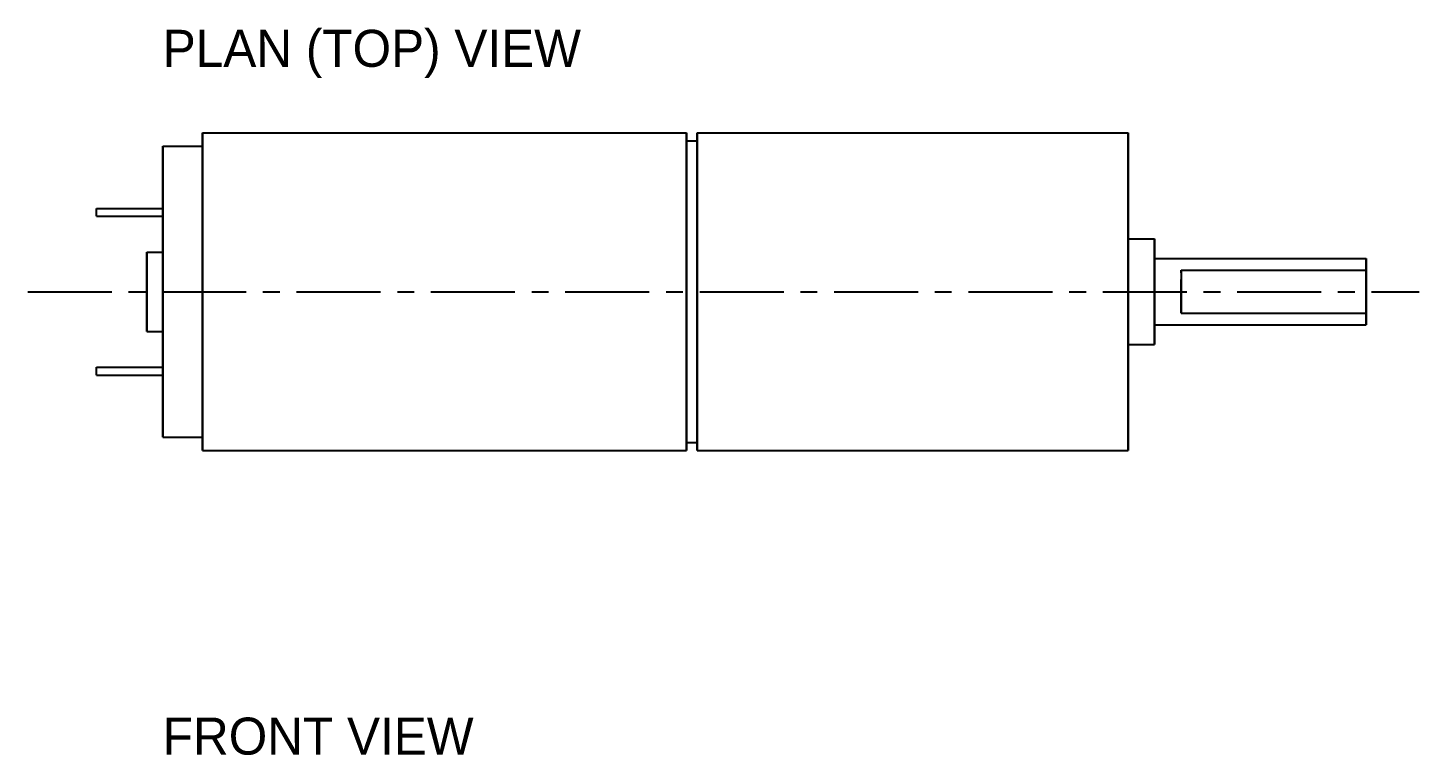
# Model space of a CAD drawing. Header units: millimetres. Extents: x -7.5 to 84.9, y -26.8 to 36.
# Drawn here: x -5.1 to 47.5, y 8.5 to 36 of the extents above; entities that cross this region are included whole.
import ezdxf

# ---------------------------------------------------------------- set-up
doc = ezdxf.new("R2010")
doc.units = ezdxf.units.MM
doc.linetypes.add('CENTER', pattern=[5.08, 3.175, -0.635, 0.635, -0.635])
doc.linetypes.add('DASHED', pattern=[1.524, 1.27, -0.254])
for name, color, linetype in [('CENTER', 1, 'CENTER'), ('HIDDEN', 8, 'DASHED'), ('TEXT', 7, 'Continuous'), ('VISIBLE', 7, 'Continuous')]:
    doc.layers.add(name, color=color, linetype=linetype)

msp = doc.modelspace()

# ---------------------------------------------------------------- linework, layer by layer
at = {"layer": 'CENTER'}
msp.add_line((-5.1, 26), (47.5, 26), dxfattribs=at)
at = {"layer": 'HIDDEN'}
for points in [[(1.5, 20), (1.5, 20.2553), (1.5, 20.5106), (1.5, 20.766), (1.5, 21.0213), (1.5, 21.2766), (1.5, 21.5319), (1.5, 21.7872), (1.5, 22.0426), (1.5, 22.2979), (1.5, 22.5532), (1.5, 22.8085), (1.5, 23.0638), (1.5, 23.3191), (1.5, 23.5745), (1.5, 23.8298), (1.5, 24.0851), (1.5, 24.3404), (1.5, 24.5957), (1.5, 24.8511), (1.5, 25.1064), (1.5, 25.3617), (1.5, 25.617), (1.5, 25.8723), (1.5, 26.1277), (1.5, 26.383), (1.5, 26.6383), (1.5, 26.8936), (1.5, 27.1489), (1.5, 27.4043), (1.5, 27.6596), (1.5, 27.9149), (1.5, 28.1702), (1.5, 28.4255), (1.5, 28.6809), (1.5, 28.9362), (1.5, 29.1915), (1.5, 29.4468), (1.5, 29.7021), (1.5, 29.9574), (1.5, 30.2128), (1.5, 30.4681), (1.5, 30.7234), (1.5, 30.9787), (1.5, 31.234), (1.5, 31.4894), (1.5, 31.7447), (1.5, 32)], [(19.8, 20), (19.8, 20.2553), (19.8, 20.5106), (19.8, 20.766), (19.8, 21.0213), (19.8, 21.2766), (19.8, 21.5319), (19.8, 21.7872), (19.8, 22.0426), (19.8, 22.2979), (19.8, 22.5532), (19.8, 22.8085), (19.8, 23.0638), (19.8, 23.3191), (19.8, 23.5745), (19.8, 23.8298), (19.8, 24.0851), (19.8, 24.3404), (19.8, 24.5957), (19.8, 24.8511), (19.8, 25.1064), (19.8, 25.3617), (19.8, 25.617), (19.8, 25.8723), (19.8, 26.1277), (19.8, 26.383), (19.8, 26.6383), (19.8, 26.8936), (19.8, 27.1489), (19.8, 27.4043), (19.8, 27.6596), (19.8, 27.9149), (19.8, 28.1702), (19.8, 28.4255), (19.8, 28.6809), (19.8, 28.9362), (19.8, 29.1915), (19.8, 29.4468), (19.8, 29.7021), (19.8, 29.9574), (19.8, 30.2128), (19.8, 30.4681), (19.8, 30.7234), (19.8, 30.9787), (19.8, 31.234), (19.8, 31.4894), (19.8, 31.7447), (19.8, 32)], [(19.8, 31.7), (19.8, 31.4574), (19.8, 31.2149), (19.8, 30.9723), (19.8, 30.7298), (19.8, 30.4872), (19.8, 30.2447), (19.8, 30.0021), (19.8, 29.7596), (19.8, 29.517), (19.8, 29.2745), (19.8, 29.0319), (19.8, 28.7894), (19.8, 28.5468), (19.8, 28.3043), (19.8, 28.0617), (19.8, 27.8191), (19.8, 27.5766), (19.8, 27.334), (19.8, 27.0915), (19.8, 26.8489), (19.8, 26.6064), (19.8, 26.3638), (19.8, 26.1213), (19.8, 25.8787), (19.8, 25.6362), (19.8, 25.3936), (19.8, 25.1511), (19.8, 24.9085), (19.8, 24.666), (19.8, 24.4234), (19.8, 24.1809), (19.8, 23.9383), (19.8, 23.6957), (19.8, 23.4532), (19.8, 23.2106), (19.8, 22.9681), (19.8, 22.7255), (19.8, 22.483), (19.8, 22.2404), (19.8, 21.9979), (19.8, 21.7553), (19.8, 21.5128), (19.8, 21.2702), (19.8, 21.0277), (19.8, 20.7851), (19.8, 20.5426), (19.8, 20.3)], [(19.8, 20.3), (19.8, 20.5426), (19.8, 20.7851), (19.8, 21.0277), (19.8, 21.2702), (19.8, 21.5128), (19.8, 21.7553), (19.8, 21.9979), (19.8, 22.2404), (19.8, 22.483), (19.8, 22.7255), (19.8, 22.9681), (19.8, 23.2106), (19.8, 23.4532), (19.8, 23.6957), (19.8, 23.9383), (19.8, 24.1809), (19.8, 24.4234), (19.8, 24.666), (19.8, 24.9085), (19.8, 25.1511), (19.8, 25.3936), (19.8, 25.6362), (19.8, 25.8787), (19.8, 26.1213), (19.8, 26.3638), (19.8, 26.6064), (19.8, 26.8489), (19.8, 27.0915), (19.8, 27.334), (19.8, 27.5766), (19.8, 27.8191), (19.8, 28.0617), (19.8, 28.3043), (19.8, 28.5468), (19.8, 28.7894), (19.8, 29.0319), (19.8, 29.2745), (19.8, 29.517), (19.8, 29.7596), (19.8, 30.0021), (19.8, 30.2447), (19.8, 30.4872), (19.8, 30.7298), (19.8, 30.9723), (19.8, 31.2149), (19.8, 31.4574), (19.8, 31.7)], [(20.2, 20), (20.2, 20.2553), (20.2, 20.5106), (20.2, 20.766), (20.2, 21.0213), (20.2, 21.2766), (20.2, 21.5319), (20.2, 21.7872), (20.2, 22.0426), (20.2, 22.2979), (20.2, 22.5532), (20.2, 22.8085), (20.2, 23.0638), (20.2, 23.3191), (20.2, 23.5745), (20.2, 23.8298), (20.2, 24.0851), (20.2, 24.3404), (20.2, 24.5957), (20.2, 24.8511), (20.2, 25.1064), (20.2, 25.3617), (20.2, 25.617), (20.2, 25.8723), (20.2, 26.1277), (20.2, 26.383), (20.2, 26.6383), (20.2, 26.8936), (20.2, 27.1489), (20.2, 27.4043), (20.2, 27.6596), (20.2, 27.9149), (20.2, 28.1702), (20.2, 28.4255), (20.2, 28.6809), (20.2, 28.9362), (20.2, 29.1915), (20.2, 29.4468), (20.2, 29.7021), (20.2, 29.9574), (20.2, 30.2128), (20.2, 30.4681), (20.2, 30.7234), (20.2, 30.9787), (20.2, 31.234), (20.2, 31.4894), (20.2, 31.7447), (20.2, 32)], [(20.2, 31.7), (20.2, 31.4574), (20.2, 31.2149), (20.2, 30.9723), (20.2, 30.7298), (20.2, 30.4872), (20.2, 30.2447), (20.2, 30.0021), (20.2, 29.7596), (20.2, 29.517), (20.2, 29.2745), (20.2, 29.0319), (20.2, 28.7894), (20.2, 28.5468), (20.2, 28.3043), (20.2, 28.0617), (20.2, 27.8191), (20.2, 27.5766), (20.2, 27.334), (20.2, 27.0915), (20.2, 26.8489), (20.2, 26.6064), (20.2, 26.3638), (20.2, 26.1213), (20.2, 25.8787), (20.2, 25.6362), (20.2, 25.3936), (20.2, 25.1511), (20.2, 24.9085), (20.2, 24.666), (20.2, 24.4234), (20.2, 24.1809), (20.2, 23.9383), (20.2, 23.6957), (20.2, 23.4532), (20.2, 23.2106), (20.2, 22.9681), (20.2, 22.7255), (20.2, 22.483), (20.2, 22.2404), (20.2, 21.9979), (20.2, 21.7553), (20.2, 21.5128), (20.2, 21.2702), (20.2, 21.0277), (20.2, 20.7851), (20.2, 20.5426), (20.2, 20.3)], [(20.2, 20.3), (20.2, 20.5426), (20.2, 20.7851), (20.2, 21.0277), (20.2, 21.2702), (20.2, 21.5128), (20.2, 21.7553), (20.2, 21.9979), (20.2, 22.2404), (20.2, 22.483), (20.2, 22.7255), (20.2, 22.9681), (20.2, 23.2106), (20.2, 23.4532), (20.2, 23.6957), (20.2, 23.9383), (20.2, 24.1809), (20.2, 24.4234), (20.2, 24.666), (20.2, 24.9085), (20.2, 25.1511), (20.2, 25.3936), (20.2, 25.6362), (20.2, 25.8787), (20.2, 26.1213), (20.2, 26.3638), (20.2, 26.6064), (20.2, 26.8489), (20.2, 27.0915), (20.2, 27.334), (20.2, 27.5766), (20.2, 27.8191), (20.2, 28.0617), (20.2, 28.3043), (20.2, 28.5468), (20.2, 28.7894), (20.2, 29.0319), (20.2, 29.2745), (20.2, 29.517), (20.2, 29.7596), (20.2, 30.0021), (20.2, 30.2447), (20.2, 30.4872), (20.2, 30.7298), (20.2, 30.9723), (20.2, 31.2149), (20.2, 31.4574), (20.2, 31.7)], [(36.5, 20), (36.5, 20.2553), (36.5, 20.5106), (36.5, 20.766), (36.5, 21.0213), (36.5, 21.2766), (36.5, 21.5319), (36.5, 21.7872), (36.5, 22.0426), (36.5, 22.2979), (36.5, 22.5532), (36.5, 22.8085), (36.5, 23.0638), (36.5, 23.3191), (36.5, 23.5745), (36.5, 23.8298), (36.5, 24.0851), (36.5, 24.3404), (36.5, 24.5957), (36.5, 24.8511), (36.5, 25.1064), (36.5, 25.3617), (36.5, 25.617), (36.5, 25.8723), (36.5, 26.1277), (36.5, 26.383), (36.5, 26.6383), (36.5, 26.8936), (36.5, 27.1489), (36.5, 27.4043), (36.5, 27.6596), (36.5, 27.9149), (36.5, 28.1702), (36.5, 28.4255), (36.5, 28.6809), (36.5, 28.9362), (36.5, 29.1915), (36.5, 29.4468), (36.5, 29.7021), (36.5, 29.9574), (36.5, 30.2128), (36.5, 30.4681), (36.5, 30.7234), (36.5, 30.9787), (36.5, 31.234), (36.5, 31.4894), (36.5, 31.7447), (36.5, 32)], [(0, 20.5), (0, 20.734), (0, 20.9681), (0, 21.2021), (0, 21.4362), (0, 21.6702), (0, 21.9043), (0, 22.1383), (0, 22.3723), (0, 22.6064), (0, 22.8404), (0, 23.0745), (0, 23.3085), (0, 23.5426), (0, 23.7766), (0, 24.0106), (0, 24.2447), (0, 24.4787), (0, 24.7128), (0, 24.9468), (0, 25.1809), (0, 25.4149), (0, 25.6489), (0, 25.883), (0, 26.117), (0, 26.3511), (0, 26.5851), (0, 26.8191), (0, 27.0532), (0, 27.2872), (0, 27.5213), (0, 27.7553), (0, 27.9894), (0, 28.2234), (0, 28.4574), (0, 28.6915), (0, 28.9255), (0, 29.1596), (0, 29.3936), (0, 29.6277), (0, 29.8617), (0, 30.0957), (0, 30.3298), (0, 30.5638), (0, 30.7979), (0, 31.0319), (0, 31.266), (0, 31.5)], [(1.5, 31.5), (1.5, 31.266), (1.5, 31.0319), (1.5, 30.7979), (1.5, 30.5638), (1.5, 30.3298), (1.5, 30.0957), (1.5, 29.8617), (1.5, 29.6277), (1.5, 29.3936), (1.5, 29.1596), (1.5, 28.9255), (1.5, 28.6915), (1.5, 28.4574), (1.5, 28.2234), (1.5, 27.9894), (1.5, 27.7553), (1.5, 27.5213), (1.5, 27.2872), (1.5, 27.0532), (1.5, 26.8191), (1.5, 26.5851), (1.5, 26.3511), (1.5, 26.117), (1.5, 25.883), (1.5, 25.6489), (1.5, 25.4149), (1.5, 25.1809), (1.5, 24.9468), (1.5, 24.7128), (1.5, 24.4787), (1.5, 24.2447), (1.5, 24.0106), (1.5, 23.7766), (1.5, 23.5426), (1.5, 23.3085), (1.5, 23.0745), (1.5, 22.8404), (1.5, 22.6064), (1.5, 22.3723), (1.5, 22.1383), (1.5, 21.9043), (1.5, 21.6702), (1.5, 21.4362), (1.5, 21.2021), (1.5, 20.9681), (1.5, 20.734), (1.5, 20.5)], [(1.5, 20.5), (1.5, 20.734), (1.5, 20.9681), (1.5, 21.2021), (1.5, 21.4362), (1.5, 21.6702), (1.5, 21.9043), (1.5, 22.1383), (1.5, 22.3723), (1.5, 22.6064), (1.5, 22.8404), (1.5, 23.0745), (1.5, 23.3085), (1.5, 23.5426), (1.5, 23.7766), (1.5, 24.0106), (1.5, 24.2447), (1.5, 24.4787), (1.5, 24.7128), (1.5, 24.9468), (1.5, 25.1809), (1.5, 25.4149), (1.5, 25.6489), (1.5, 25.883), (1.5, 26.117), (1.5, 26.3511), (1.5, 26.5851), (1.5, 26.8191), (1.5, 27.0532), (1.5, 27.2872), (1.5, 27.5213), (1.5, 27.7553), (1.5, 27.9894), (1.5, 28.2234), (1.5, 28.4574), (1.5, 28.6915), (1.5, 28.9255), (1.5, 29.1596), (1.5, 29.3936), (1.5, 29.6277), (1.5, 29.8617), (1.5, 30.0957), (1.5, 30.3298), (1.5, 30.5638), (1.5, 30.7979), (1.5, 31.0319), (1.5, 31.266), (1.5, 31.5)], [(-2.5, 28.85), (-2.5, 29.15)], [(-2.5, 29.15), (0, 29.15)], [(0, 28.85), (0, 29.15)], [(0, 28.85), (0, 29.15)], [(-2.5, 28.85), (0, 28.85)], [(36.5, 28), (36.5, 27.9149), (36.5, 27.8298), (36.5, 27.7447), (36.5, 27.6596), (36.5, 27.5745), (36.5, 27.4894), (36.5, 27.4043), (36.5, 27.3191), (36.5, 27.234), (36.5, 27.1489), (36.5, 27.0638), (36.5, 26.9787), (36.5, 26.8936), (36.5, 26.8085), (36.5, 26.7234), (36.5, 26.6383), (36.5, 26.5532), (36.5, 26.4681), (36.5, 26.383), (36.5, 26.2979), (36.5, 26.2128), (36.5, 26.1277), (36.5, 26.0426), (36.5, 25.9574), (36.5, 25.8723), (36.5, 25.7872), (36.5, 25.7021), (36.5, 25.617), (36.5, 25.5319), (36.5, 25.4468), (36.5, 25.3617), (36.5, 25.2766), (36.5, 25.1915), (36.5, 25.1064), (36.5, 25.0213), (36.5, 24.9362), (36.5, 24.8511), (36.5, 24.766), (36.5, 24.6809), (36.5, 24.5957), (36.5, 24.5106), (36.5, 24.4255), (36.5, 24.3404), (36.5, 24.2553), (36.5, 24.1702), (36.5, 24.0851), (36.5, 24)], [(36.5, 24), (36.5, 24.0851), (36.5, 24.1702), (36.5, 24.2553), (36.5, 24.3404), (36.5, 24.4255), (36.5, 24.5106), (36.5, 24.5957), (36.5, 24.6809), (36.5, 24.766), (36.5, 24.8511), (36.5, 24.9362), (36.5, 25.0213), (36.5, 25.1064), (36.5, 25.1915), (36.5, 25.2766), (36.5, 25.3617), (36.5, 25.4468), (36.5, 25.5319), (36.5, 25.617), (36.5, 25.7021), (36.5, 25.7872), (36.5, 25.8723), (36.5, 25.9574), (36.5, 26.0426), (36.5, 26.1277), (36.5, 26.2128), (36.5, 26.2979), (36.5, 26.383), (36.5, 26.4681), (36.5, 26.5532), (36.5, 26.6383), (36.5, 26.7234), (36.5, 26.8085), (36.5, 26.8936), (36.5, 26.9787), (36.5, 27.0638), (36.5, 27.1489), (36.5, 27.234), (36.5, 27.3191), (36.5, 27.4043), (36.5, 27.4894), (36.5, 27.5745), (36.5, 27.6596), (36.5, 27.7447), (36.5, 27.8298), (36.5, 27.9149), (36.5, 28)], [(37.5, 24), (37.5, 24.0851), (37.5, 24.1702), (37.5, 24.2553), (37.5, 24.3404), (37.5, 24.4255), (37.5, 24.5106), (37.5, 24.5957), (37.5, 24.6809), (37.5, 24.766), (37.5, 24.8511), (37.5, 24.9362), (37.5, 25.0213), (37.5, 25.1064), (37.5, 25.1915), (37.5, 25.2766), (37.5, 25.3617), (37.5, 25.4468), (37.5, 25.5319), (37.5, 25.617), (37.5, 25.7021), (37.5, 25.7872), (37.5, 25.8723), (37.5, 25.9574), (37.5, 26.0426), (37.5, 26.1277), (37.5, 26.2128), (37.5, 26.2979), (37.5, 26.383), (37.5, 26.4681), (37.5, 26.5532), (37.5, 26.6383), (37.5, 26.7234), (37.5, 26.8085), (37.5, 26.8936), (37.5, 26.9787), (37.5, 27.0638), (37.5, 27.1489), (37.5, 27.234), (37.5, 27.3191), (37.5, 27.4043), (37.5, 27.4894), (37.5, 27.5745), (37.5, 27.6596), (37.5, 27.7447), (37.5, 27.8298), (37.5, 27.9149), (37.5, 28)], [(-0.6, 24.5), (-0.6, 24.5638), (-0.6, 24.6277), (-0.6, 24.6915), (-0.6, 24.7553), (-0.6, 24.8191), (-0.6, 24.883), (-0.6, 24.9468), (-0.6, 25.0106), (-0.6, 25.0745), (-0.6, 25.1383), (-0.6, 25.2021), (-0.6, 25.266), (-0.6, 25.3298), (-0.6, 25.3936), (-0.6, 25.4574), (-0.6, 25.5213), (-0.6, 25.5851), (-0.6, 25.6489), (-0.6, 25.7128), (-0.6, 25.7766), (-0.6, 25.8404), (-0.6, 25.9043), (-0.6, 25.9681), (-0.6, 26.0319), (-0.6, 26.0957), (-0.6, 26.1596), (-0.6, 26.2234), (-0.6, 26.2872), (-0.6, 26.3511), (-0.6, 26.4149), (-0.6, 26.4787), (-0.6, 26.5426), (-0.6, 26.6064), (-0.6, 26.6702), (-0.6, 26.734), (-0.6, 26.7979), (-0.6, 26.8617), (-0.6, 26.9255), (-0.6, 26.9894), (-0.6, 27.0532), (-0.6, 27.117), (-0.6, 27.1809), (-0.6, 27.2447), (-0.6, 27.3085), (-0.6, 27.3723), (-0.6, 27.4362), (-0.6, 27.5)], [(0, 27.5), (0, 27.4362), (0, 27.3723), (0, 27.3085), (0, 27.2447), (0, 27.1809), (0, 27.117), (0, 27.0532), (0, 26.9894), (0, 26.9255), (0, 26.8617), (0, 26.7979), (0, 26.734), (0, 26.6702), (0, 26.6064), (0, 26.5426), (0, 26.4787), (0, 26.4149), (0, 26.3511), (0, 26.2872), (0, 26.2234), (0, 26.1596), (0, 26.0957), (0, 26.0319), (0, 25.9681), (0, 25.9043), (0, 25.8404), (0, 25.7766), (0, 25.7128), (0, 25.6489), (0, 25.5851), (0, 25.5213), (0, 25.4574), (0, 25.3936), (0, 25.3298), (0, 25.266), (0, 25.2021), (0, 25.1383), (0, 25.0745), (0, 25.0106), (0, 24.9468), (0, 24.883), (0, 24.8191), (0, 24.7553), (0, 24.6915), (0, 24.6277), (0, 24.5638), (0, 24.5)], [(0, 24.5), (0, 24.5638), (0, 24.6277), (0, 24.6915), (0, 24.7553), (0, 24.8191), (0, 24.883), (0, 24.9468), (0, 25.0106), (0, 25.0745), (0, 25.1383), (0, 25.2021), (0, 25.266), (0, 25.3298), (0, 25.3936), (0, 25.4574), (0, 25.5213), (0, 25.5851), (0, 25.6489), (0, 25.7128), (0, 25.7766), (0, 25.8404), (0, 25.9043), (0, 25.9681), (0, 26.0319), (0, 26.0957), (0, 26.1596), (0, 26.2234), (0, 26.2872), (0, 26.3511), (0, 26.4149), (0, 26.4787), (0, 26.5426), (0, 26.6064), (0, 26.6702), (0, 26.734), (0, 26.7979), (0, 26.8617), (0, 26.9255), (0, 26.9894), (0, 27.0532), (0, 27.117), (0, 27.1809), (0, 27.2447), (0, 27.3085), (0, 27.3723), (0, 27.4362), (0, 27.5)], [(37.5, 27.25), (37.5, 27.1968), (37.5, 27.1436), (37.5, 27.0904), (37.5, 27.0372), (37.5, 26.984), (37.5, 26.9309), (37.5, 26.8777), (37.5, 26.8245), (37.5, 26.7713), (37.5, 26.7181), (37.5, 26.6649), (37.5, 26.6117), (37.5, 26.5585), (37.5, 26.5053), (37.5, 26.4521), (37.5, 26.3989), (37.5, 26.3457), (37.5, 26.2926), (37.5, 26.2394), (37.5, 26.1862), (37.5, 26.133), (37.5, 26.0798), (37.5, 26.0266), (37.5, 25.9734), (37.5, 25.9202), (37.5, 25.867), (37.5, 25.8138), (37.5, 25.7606), (37.5, 25.7074), (37.5, 25.6543), (37.5, 25.6011), (37.5, 25.5479), (37.5, 25.4947), (37.5, 25.4415), (37.5, 25.3883), (37.5, 25.3351), (37.5, 25.2819), (37.5, 25.2287), (37.5, 25.1755), (37.5, 25.1223), (37.5, 25.0691), (37.5, 25.016), (37.5, 24.9628), (37.5, 24.9096), (37.5, 24.8564), (37.5, 24.8032), (37.5, 24.75)], [(37.5, 24.75), (37.5, 24.8032), (37.5, 24.8564), (37.5, 24.9096), (37.5, 24.9628), (37.5, 25.016), (37.5, 25.0691), (37.5, 25.1223), (37.5, 25.1755), (37.5, 25.2287), (37.5, 25.2819), (37.5, 25.3351), (37.5, 25.3883), (37.5, 25.4415), (37.5, 25.4947), (37.5, 25.5479), (37.5, 25.6011), (37.5, 25.6543), (37.5, 25.7074), (37.5, 25.7606), (37.5, 25.8138), (37.5, 25.867), (37.5, 25.9202), (37.5, 25.9734), (37.5, 26.0266), (37.5, 26.0798), (37.5, 26.133), (37.5, 26.1862), (37.5, 26.2394), (37.5, 26.2926), (37.5, 26.3457), (37.5, 26.3989), (37.5, 26.4521), (37.5, 26.5053), (37.5, 26.5585), (37.5, 26.6117), (37.5, 26.6649), (37.5, 26.7181), (37.5, 26.7713), (37.5, 26.8245), (37.5, 26.8777), (37.5, 26.9309), (37.5, 26.984), (37.5, 27.0372), (37.5, 27.0904), (37.5, 27.1436), (37.5, 27.1968), (37.5, 27.25)], [(45.5, 24.75), (45.5, 24.8032), (45.5, 24.8564), (45.5, 24.9096), (45.5, 24.9628), (45.5, 25.016), (45.5, 25.0691), (45.5, 25.1223), (45.5, 25.1755), (45.5, 25.2287), (45.5, 25.2819), (45.5, 25.3351), (45.5, 25.3883), (45.5, 25.4415), (45.5, 25.4947), (45.5, 25.5479), (45.5, 25.6011), (45.5, 25.6543), (45.5, 25.7074), (45.5, 25.7606), (45.5, 25.8138), (45.5, 25.867), (45.5, 25.9202), (45.5, 25.9734), (45.5, 26.0266), (45.5, 26.0798), (45.5, 26.133), (45.5, 26.1862), (45.5, 26.2394), (45.5, 26.2926), (45.5, 26.3457), (45.5, 26.3989), (45.5, 26.4521), (45.5, 26.5053), (45.5, 26.5585), (45.5, 26.6117), (45.5, 26.6649), (45.5, 26.7181), (45.5, 26.7713), (45.5, 26.8245), (45.5, 26.8777), (45.5, 26.9309), (45.5, 26.984), (45.5, 27.0372), (45.5, 27.0904), (45.5, 27.1436), (45.5, 27.1968), (45.5, 27.25)], [(38.501, 25.1876), (38.501, 26.8124)], [(-2.5, 22.85), (-2.5, 23.15)], [(-2.5, 23.15), (0, 23.15)], [(0, 22.85), (0, 23.15)], [(0, 22.85), (0, 23.15)], [(-2.5, 22.85), (0, 22.85)]]:
    msp.add_lwpolyline(points, dxfattribs=at)
at = {"layer": 'VISIBLE'}
for points in [[(1.5, 32), (19.8, 32)], [(1.5, 32), (1.5, 31.7447), (1.5, 31.4894), (1.5, 31.234), (1.5, 30.9787), (1.5, 30.7234), (1.5, 30.4681), (1.5, 30.2128), (1.5, 29.9574), (1.5, 29.7021), (1.5, 29.4468), (1.5, 29.1915), (1.5, 28.9362), (1.5, 28.6809), (1.5, 28.4255), (1.5, 28.1702), (1.5, 27.9149), (1.5, 27.6596), (1.5, 27.4043), (1.5, 27.1489), (1.5, 26.8936), (1.5, 26.6383), (1.5, 26.383), (1.5, 26.1277), (1.5, 25.8723), (1.5, 25.617), (1.5, 25.3617), (1.5, 25.1064), (1.5, 24.8511), (1.5, 24.5957), (1.5, 24.3404), (1.5, 24.0851), (1.5, 23.8298), (1.5, 23.5745), (1.5, 23.3191), (1.5, 23.0638), (1.5, 22.8085), (1.5, 22.5532), (1.5, 22.2979), (1.5, 22.0426), (1.5, 21.7872), (1.5, 21.5319), (1.5, 21.2766), (1.5, 21.0213), (1.5, 20.766), (1.5, 20.5106), (1.5, 20.2553), (1.5, 20)], [(19.8, 32), (19.8, 31.7447), (19.8, 31.4894), (19.8, 31.234), (19.8, 30.9787), (19.8, 30.7234), (19.8, 30.4681), (19.8, 30.2128), (19.8, 29.9574), (19.8, 29.7021), (19.8, 29.4468), (19.8, 29.1915), (19.8, 28.9362), (19.8, 28.6809), (19.8, 28.4255), (19.8, 28.1702), (19.8, 27.9149), (19.8, 27.6596), (19.8, 27.4043), (19.8, 27.1489), (19.8, 26.8936), (19.8, 26.6383), (19.8, 26.383), (19.8, 26.1277), (19.8, 25.8723), (19.8, 25.617), (19.8, 25.3617), (19.8, 25.1064), (19.8, 24.8511), (19.8, 24.5957), (19.8, 24.3404), (19.8, 24.0851), (19.8, 23.8298), (19.8, 23.5745), (19.8, 23.3191), (19.8, 23.0638), (19.8, 22.8085), (19.8, 22.5532), (19.8, 22.2979), (19.8, 22.0426), (19.8, 21.7872), (19.8, 21.5319), (19.8, 21.2766), (19.8, 21.0213), (19.8, 20.766), (19.8, 20.5106), (19.8, 20.2553), (19.8, 20)], [(19.8, 31.7), (20.2, 31.7)], [(20.2, 32), (20.2, 31.7447), (20.2, 31.4894), (20.2, 31.234), (20.2, 30.9787), (20.2, 30.7234), (20.2, 30.4681), (20.2, 30.2128), (20.2, 29.9574), (20.2, 29.7021), (20.2, 29.4468), (20.2, 29.1915), (20.2, 28.9362), (20.2, 28.6809), (20.2, 28.4255), (20.2, 28.1702), (20.2, 27.9149), (20.2, 27.6596), (20.2, 27.4043), (20.2, 27.1489), (20.2, 26.8936), (20.2, 26.6383), (20.2, 26.383), (20.2, 26.1277), (20.2, 25.8723), (20.2, 25.617), (20.2, 25.3617), (20.2, 25.1064), (20.2, 24.8511), (20.2, 24.5957), (20.2, 24.3404), (20.2, 24.0851), (20.2, 23.8298), (20.2, 23.5745), (20.2, 23.3191), (20.2, 23.0638), (20.2, 22.8085), (20.2, 22.5532), (20.2, 22.2979), (20.2, 22.0426), (20.2, 21.7872), (20.2, 21.5319), (20.2, 21.2766), (20.2, 21.0213), (20.2, 20.766), (20.2, 20.5106), (20.2, 20.2553), (20.2, 20)], [(20.2, 32), (36.5, 32)], [(36.5, 32), (36.5, 31.7447), (36.5, 31.4894), (36.5, 31.234), (36.5, 30.9787), (36.5, 30.7234), (36.5, 30.4681), (36.5, 30.2128), (36.5, 29.9574), (36.5, 29.7021), (36.5, 29.4468), (36.5, 29.1915), (36.5, 28.9362), (36.5, 28.6809), (36.5, 28.4255), (36.5, 28.1702), (36.5, 27.9149), (36.5, 27.6596), (36.5, 27.4043), (36.5, 27.1489), (36.5, 26.8936), (36.5, 26.6383), (36.5, 26.383), (36.5, 26.1277), (36.5, 25.8723), (36.5, 25.617), (36.5, 25.3617), (36.5, 25.1064), (36.5, 24.8511), (36.5, 24.5957), (36.5, 24.3404), (36.5, 24.0851), (36.5, 23.8298), (36.5, 23.5745), (36.5, 23.3191), (36.5, 23.0638), (36.5, 22.8085), (36.5, 22.5532), (36.5, 22.2979), (36.5, 22.0426), (36.5, 21.7872), (36.5, 21.5319), (36.5, 21.2766), (36.5, 21.0213), (36.5, 20.766), (36.5, 20.5106), (36.5, 20.2553), (36.5, 20)], [(0, 31.5), (1.5, 31.5)], [(0, 31.5), (0, 31.266), (0, 31.0319), (0, 30.7979), (0, 30.5638), (0, 30.3298), (0, 30.0957), (0, 29.8617), (0, 29.6277), (0, 29.3936), (0, 29.1596), (0, 28.9255), (0, 28.6915), (0, 28.4574), (0, 28.2234), (0, 27.9894), (0, 27.7553), (0, 27.5213), (0, 27.2872), (0, 27.0532), (0, 26.8191), (0, 26.5851), (0, 26.3511), (0, 26.117), (0, 25.883), (0, 25.6489), (0, 25.4149), (0, 25.1809), (0, 24.9468), (0, 24.7128), (0, 24.4787), (0, 24.2447), (0, 24.0106), (0, 23.7766), (0, 23.5426), (0, 23.3085), (0, 23.0745), (0, 22.8404), (0, 22.6064), (0, 22.3723), (0, 22.1383), (0, 21.9043), (0, 21.6702), (0, 21.4362), (0, 21.2021), (0, 20.9681), (0, 20.734), (0, 20.5)], [(-2.5, 29.15), (0, 29.15)], [(-2.5, 28.85), (-2.5, 29.15)], [(-2.5, 28.85), (0, 28.85)], [(36.5, 28), (37.5, 28)], [(37.5, 28), (37.5, 27.9149), (37.5, 27.8298), (37.5, 27.7447), (37.5, 27.6596), (37.5, 27.5745), (37.5, 27.4894), (37.5, 27.4043), (37.5, 27.3191), (37.5, 27.234), (37.5, 27.1489), (37.5, 27.0638), (37.5, 26.9787), (37.5, 26.8936), (37.5, 26.8085), (37.5, 26.7234), (37.5, 26.6383), (37.5, 26.5532), (37.5, 26.4681), (37.5, 26.383), (37.5, 26.2979), (37.5, 26.2128), (37.5, 26.1277), (37.5, 26.0426), (37.5, 25.9574), (37.5, 25.8723), (37.5, 25.7872), (37.5, 25.7021), (37.5, 25.617), (37.5, 25.5319), (37.5, 25.4468), (37.5, 25.3617), (37.5, 25.2766), (37.5, 25.1915), (37.5, 25.1064), (37.5, 25.0213), (37.5, 24.9362), (37.5, 24.8511), (37.5, 24.766), (37.5, 24.6809), (37.5, 24.5957), (37.5, 24.5106), (37.5, 24.4255), (37.5, 24.3404), (37.5, 24.2553), (37.5, 24.1702), (37.5, 24.0851), (37.5, 24)], [(-0.6, 27.5), (0, 27.5)], [(-0.6, 27.5), (-0.6, 27.4362), (-0.6, 27.3723), (-0.6, 27.3085), (-0.6, 27.2447), (-0.6, 27.1809), (-0.6, 27.117), (-0.6, 27.0532), (-0.6, 26.9894), (-0.6, 26.9255), (-0.6, 26.8617), (-0.6, 26.7979), (-0.6, 26.734), (-0.6, 26.6702), (-0.6, 26.6064), (-0.6, 26.5426), (-0.6, 26.4787), (-0.6, 26.4149), (-0.6, 26.3511), (-0.6, 26.2872), (-0.6, 26.2234), (-0.6, 26.1596), (-0.6, 26.0957), (-0.6, 26.0319), (-0.6, 25.9681), (-0.6, 25.9043), (-0.6, 25.8404), (-0.6, 25.7766), (-0.6, 25.7128), (-0.6, 25.6489), (-0.6, 25.5851), (-0.6, 25.5213), (-0.6, 25.4574), (-0.6, 25.3936), (-0.6, 25.3298), (-0.6, 25.266), (-0.6, 25.2021), (-0.6, 25.1383), (-0.6, 25.0745), (-0.6, 25.0106), (-0.6, 24.9468), (-0.6, 24.883), (-0.6, 24.8191), (-0.6, 24.7553), (-0.6, 24.6915), (-0.6, 24.6277), (-0.6, 24.5638), (-0.6, 24.5)], [(37.5, 27.25), (45.5, 27.25)], [(45.5, 27.25), (45.5, 27.2407), (45.5, 27.2314), (45.5, 27.2221), (45.5, 27.2128), (45.5, 27.2034), (45.5, 27.1941), (45.5, 27.1848), (45.5, 27.1755), (45.5, 27.1662), (45.5, 27.1569), (45.5, 27.1476), (45.5, 27.1383), (45.5, 27.129), (45.5, 27.1197), (45.5, 27.1103), (45.5, 27.101), (45.5, 27.0917), (45.5, 27.0824), (45.5, 27.0731), (45.5, 27.0638), (45.5, 27.0545), (45.5, 27.0452), (45.5, 27.0359), (45.5, 27.0265), (45.5, 27.0172), (45.5, 27.0079), (45.5, 26.9986), (45.5, 26.9893), (45.5, 26.98), (45.5, 26.9707), (45.5, 26.9614), (45.5, 26.9521), (45.5, 26.9428), (45.5, 26.9334), (45.5, 26.9241), (45.5, 26.9148), (45.5, 26.9055), (45.5, 26.8962), (45.5, 26.8869), (45.5, 26.8776), (45.5, 26.8683), (45.5, 26.859), (45.5, 26.8496), (45.5, 26.8403), (45.5, 26.831), (45.5, 26.8217), (45.5, 26.8124)], [(38.501, 26.8124), (45.5, 26.8124)], [(38.501, 26.8124), (38.501, 26.7778), (38.501, 26.7433), (38.501, 26.7087), (38.501, 26.6741), (38.501, 26.6396), (38.501, 26.605), (38.501, 26.5704), (38.501, 26.5358), (38.501, 26.5013), (38.501, 26.4667), (38.501, 26.4321), (38.501, 26.3976), (38.501, 26.363), (38.501, 26.3284), (38.501, 26.2938), (38.501, 26.2593), (38.501, 26.2247), (38.501, 26.1901), (38.501, 26.1556), (38.501, 26.121), (38.501, 26.0864), (38.501, 26.0519), (38.501, 26.0173), (38.501, 25.9827), (38.501, 25.9481), (38.501, 25.9136), (38.501, 25.879), (38.501, 25.8444), (38.501, 25.8099), (38.501, 25.7753), (38.501, 25.7407), (38.501, 25.7062), (38.501, 25.6716), (38.501, 25.637), (38.501, 25.6024), (38.501, 25.5679), (38.501, 25.5333), (38.501, 25.4987), (38.501, 25.4642), (38.501, 25.4296), (38.501, 25.395), (38.501, 25.3604), (38.501, 25.3259), (38.501, 25.2913), (38.501, 25.2567), (38.501, 25.2222), (38.501, 25.1876)], [(45.5, 26.8124), (45.5, 25.1876)], [(37.5, 24.75), (45.5, 24.75)], [(38.501, 25.1876), (45.5, 25.1876)], [(45.5, 25.1876), (45.5, 25.1783), (45.5, 25.169), (45.5, 25.1597), (45.5, 25.1504), (45.5, 25.141), (45.5, 25.1317), (45.5, 25.1224), (45.5, 25.1131), (45.5, 25.1038), (45.5, 25.0945), (45.5, 25.0852), (45.5, 25.0759), (45.5, 25.0666), (45.5, 25.0572), (45.5, 25.0479), (45.5, 25.0386), (45.5, 25.0293), (45.5, 25.02), (45.5, 25.0107), (45.5, 25.0014), (45.5, 24.9921), (45.5, 24.9828), (45.5, 24.9735), (45.5, 24.9641), (45.5, 24.9548), (45.5, 24.9455), (45.5, 24.9362), (45.5, 24.9269), (45.5, 24.9176), (45.5, 24.9083), (45.5, 24.899), (45.5, 24.8897), (45.5, 24.8803), (45.5, 24.871), (45.5, 24.8617), (45.5, 24.8524), (45.5, 24.8431), (45.5, 24.8338), (45.5, 24.8245), (45.5, 24.8152), (45.5, 24.8059), (45.5, 24.7966), (45.5, 24.7872), (45.5, 24.7779), (45.5, 24.7686), (45.5, 24.7593), (45.5, 24.75)], [(-0.6, 24.5), (0, 24.5)], [(36.5, 24), (37.5, 24)], [(-2.5, 22.85), (-2.5, 23.15)], [(-2.5, 23.15), (0, 23.15)], [(-2.5, 22.85), (0, 22.85)], [(0, 20.5), (1.5, 20.5)], [(1.5, 20), (19.8, 20)], [(19.8, 20.3), (20.2, 20.3)], [(20.2, 20), (36.5, 20)]]:
    msp.add_lwpolyline(points, dxfattribs=at)

# ---------------------------------------------------------------- texts
at = {"layer": 'TEXT'}
for s, p in [('PLAN (TOP) VIEW', (0, 34.5)), ('FRONT VIEW', (0, 8.5))]:
    msp.add_text(s, height=1.4, dxfattribs=at).set_placement(p)

doc.saveas('drawing.dxf')
